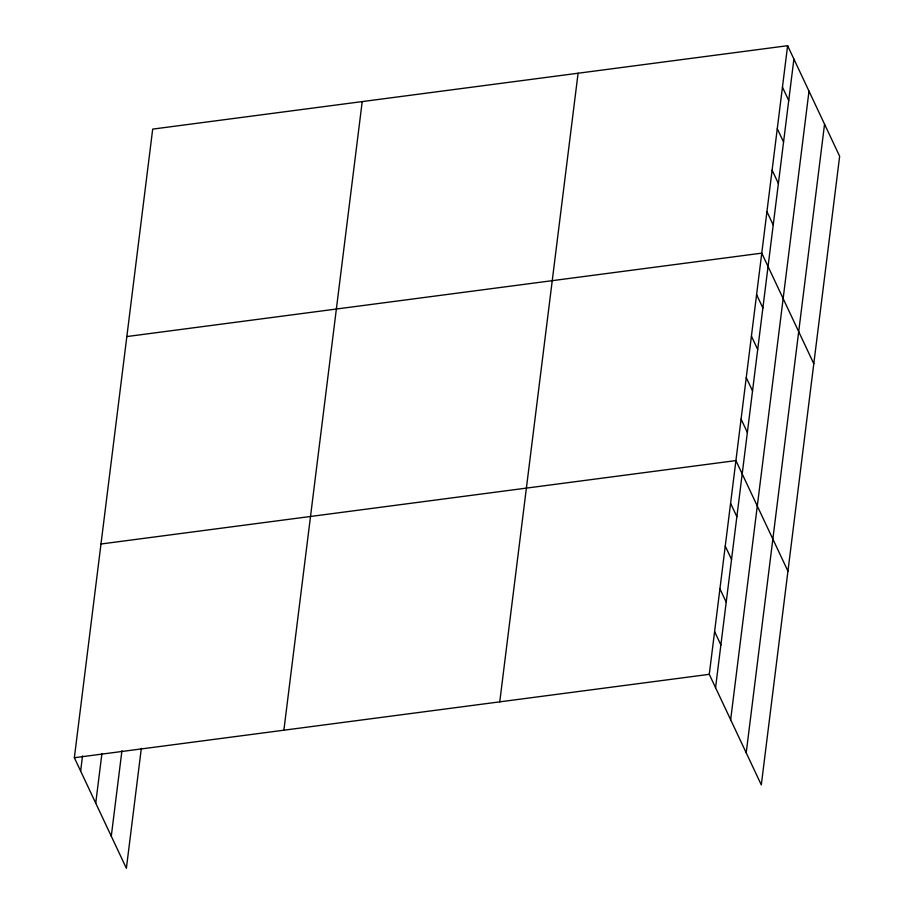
<?xml version="1.0" encoding="UTF-8"?>
<svg xmlns="http://www.w3.org/2000/svg" width="914" height="914" viewBox="0 0 914 914"><rect width="100%" height="100%" fill="white"/><g stroke="black" fill="none" stroke-linecap="round" stroke-linejoin="round"><path stroke-width="1.37" d="M141.327 748.338L126.383 868.3L74.354 757.729L152.695 129.114L787.617 45.7L839.646 156.271L761.305 784.886L709.275 674.326L787.617 45.7M80.638 771.085L82.523 755.924M95.73 803.166L101.922 753.524M111.28 836.219L121.939 750.725M283.877 730.206L362.218 101.58M499.752 701.849L578.094 73.223M715.559 687.671L793.9 59.056M730.652 719.752L809.004 91.137M746.212 752.805L824.554 124.19M126.84 336.558L761.762 253.144L813.791 363.715M100.986 544.001L735.919 460.587L787.948 571.159M74.354 757.729L709.275 674.326M782.453 87.184L788.736 100.54M777.277 128.68L783.561 142.036M772.113 170.164L778.397 183.52M766.937 211.66L773.221 225.015M756.598 294.639L762.882 307.984M751.422 336.124L757.706 349.479M746.258 377.608L752.542 390.964M741.083 419.103L747.366 432.459M730.583 503.34L736.867 516.696M725.259 546.081L731.543 559.437M719.935 588.833L726.219 602.189M714.599 631.574L720.883 644.93"/></g></svg>
